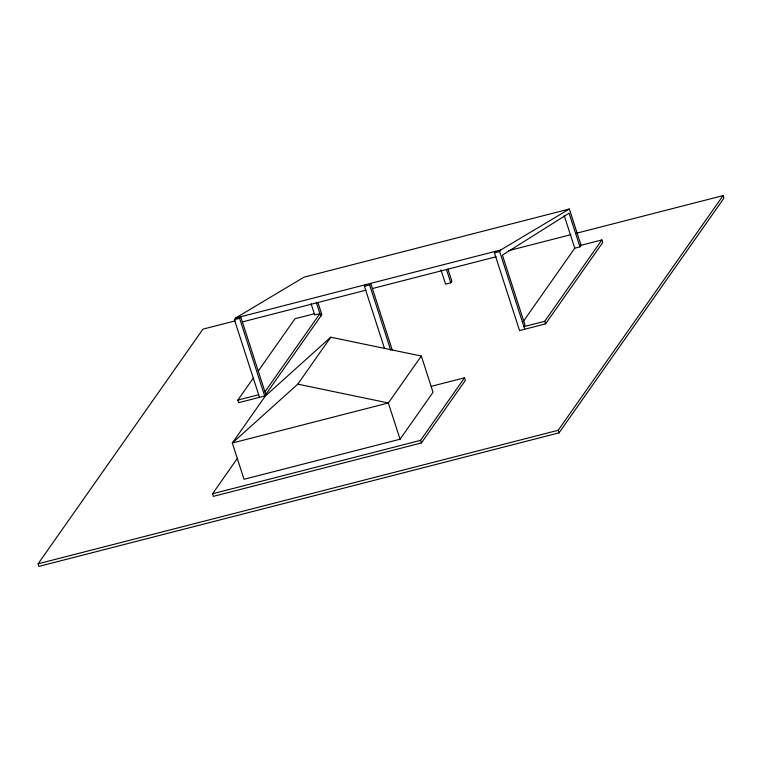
<?xml version="1.0" encoding="UTF-8"?>
<svg xmlns="http://www.w3.org/2000/svg" width="762" height="762" viewBox="0 0 762 762"><rect width="100%" height="100%" fill="white"/><g stroke="black" fill="none" stroke-linecap="round" stroke-linejoin="round"><path stroke-width="1.14" d="M576.605 233.21L723.062 195.605L723.9 198.196L559.032 432.864L38.938 566.395L38.1 563.804L202.968 329.136L235.258 320.85M259.499 397.326L234.401 319.64L235.506 318.078L304.105 277.13L569.357 209.026L581.063 245.288L579.968 246.85L574.767 248.183L523.199 321.583M234.401 319.64L239.601 318.306L240.706 316.735L265.795 394.43M317.906 302.438L321.85 314.639L264.7 395.992L238.696 402.669L237.858 400.079L253.508 377.809M258.27 371.027L295.008 318.726L314.716 313.668M264.957 391.839L319.916 313.62L314.716 314.954L311.087 303.733M431.197 386.344L464.534 377.79L465.363 380.371L421.405 442.951L213.36 496.367L212.531 493.776L237.554 458.153M384.429 348.186L364.427 286.255L365.531 284.693M421.319 356.025L388.344 402.965L232.315 443.027L297.79 384.143L330.756 337.214L421.319 356.025L433.035 392.287L400.06 439.217L244.03 479.279L232.315 443.027L265.29 396.088L330.756 337.214M364.427 286.255L369.627 284.921L370.732 283.359L392.22 349.891M440.96 269.872L445.579 284.159L450.78 282.826L451.876 281.264L447.932 269.053M581.063 245.288L601.866 239.944L602.704 242.535L545.554 323.888L519.551 330.565L494.452 252.87L495.548 251.308M494.452 252.87L499.653 251.536L500.758 249.974L569.357 209.026M212.531 493.776L420.567 440.36L464.534 377.79M579.968 246.85L569.09 213.189L502.425 255.146L525.008 325.069L523.913 326.641L544.716 321.297L601.866 239.944M38.1 563.804L558.203 430.273L723.062 195.605M235.506 318.078L500.758 249.974M508.568 250.679L570.843 234.686M242.373 321.916L366.055 290.16M372.399 288.531L496.081 256.784M237.858 400.079L258.661 394.745M297.79 384.143L388.344 402.965L400.06 439.217M564.251 215.646L574.767 248.183M544.716 321.297L545.554 323.888M558.203 430.273L559.032 432.864M499.653 251.536L524.751 329.232M446.522 269.643L450.78 282.826M420.567 440.36L421.405 442.951M369.627 284.921L390.725 350.225M316.287 302.4L320.754 316.211M239.601 318.306L264.7 395.992"/></g></svg>
